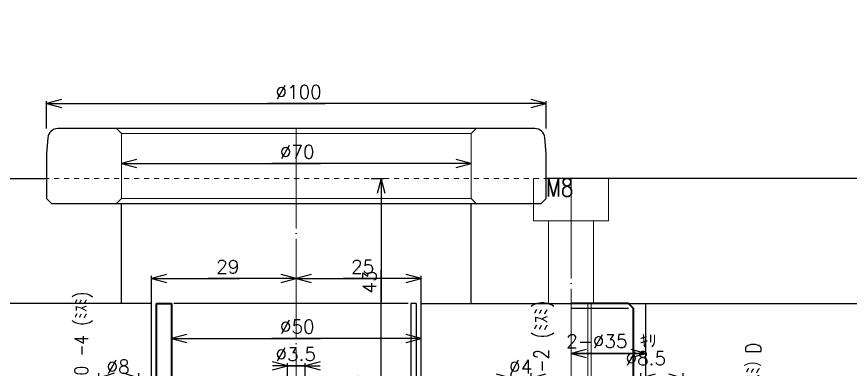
# Model space of a CAD drawing. Extents: x -178 to 604, y -587 to 345.
# Drawn here: x 344 to 510.9, y -313.2 to -242.6 of the extents above; entities that cross this region are included whole.
import ezdxf

# ---------------------------------------------------------------- set-up
doc = ezdxf.new("R2010")
doc.units = 0
doc.header["$MEASUREMENT"] = 0
for name, pattern in [('BORDER', [22, 20, -1, 0, -1]), ('DIVIDE', [23, 20, -1, 0, -1, 0, -1]), ('STITCH', [2, 1, -1])]:
    doc.linetypes.add(name, pattern=pattern)
for name, color, linetype in [('11', 7, 'Continuous'), ('20', 7, 'Continuous'), ('寸法線', 7, 'Continuous')]:
    doc.layers.add(name, color=color, linetype=linetype)
doc.styles.get("Standard").update_dxf_attribs({"font": 'txt', "bigfont": 'extfont'})
doc.dimstyles.new('VELDIM0', dxfattribs={"dimtxt": 2.69875, "dimasz": 3.000166, "dimexe": 0.5, "dimexo": 0.0625, "dimgap": 0.09, "dimtad": 0, "dimdec": 3, "dimdsep": 46, "dimtxsty": 'Standard', "dimcen": 0.09, "dimdle": 3, "dimadec": 0, "dimazin": 0, "dimtfac": 1, "dimtdec": 4, "dimtofl": 0, "dimtmove": 0, "dimatfit": 3, "dimfxl": 1, "dimtolj": 1, "dimtzin": 0, "dimarcsym": 0})
doc.dimstyles.new('VELDIM5', dxfattribs={"dimtxt": 2.69875, "dimasz": 3, "dimexe": 0.5, "dimexo": 0.0625, "dimgap": 0.09, "dimtad": 0, "dimdec": 3, "dimdsep": 46, "dimtxsty": 'Standard', "dimcen": 0.09, "dimdle": 3, "dimadec": 0, "dimazin": 0, "dimtfac": 1, "dimtdec": 4, "dimtofl": 0, "dimtmove": 0, "dimatfit": 3, "dimfxl": 1, "dimtolj": 1, "dimtzin": 0, "dimarcsym": 0})
doc.dimstyles.new('VELDIM6', dxfattribs={"dimtxt": 2.69875, "dimasz": 3, "dimexe": 1.25, "dimexo": 0.0625, "dimgap": 0.09, "dimtad": 0, "dimdec": 3, "dimdsep": 46, "dimtxsty": 'Standard', "dimcen": 0.09, "dimdle": 5, "dimadec": 0, "dimazin": 0, "dimtfac": 1, "dimtdec": 4, "dimtofl": 0, "dimtmove": 0, "dimatfit": 3, "dimfxl": 1, "dimtolj": 1, "dimtzin": 0, "dimarcsym": 0})
doc.dimstyles.new('VELDIM7', dxfattribs={"dimtxt": 2.69875, "dimasz": 2.88827, "dimexe": 1, "dimexo": 0.0625, "dimgap": 0.09, "dimtad": 0, "dimdec": 3, "dimdsep": 46, "dimtxsty": 'Standard', "dimcen": 0.09, "dimdle": 3, "dimadec": 0, "dimazin": 0, "dimtfac": 1, "dimtdec": 4, "dimtofl": 0, "dimtmove": 0, "dimatfit": 3, "dimfxl": 1, "dimtolj": 1, "dimtzin": 0, "dimarcsym": 0})
doc.dimstyles.new('VELDIM8', dxfattribs={"dimtxt": 2.69875, "dimasz": 2.414814, "dimexe": 1.25, "dimexo": 0.0625, "dimgap": 0.09, "dimtad": 0, "dimdec": 3, "dimdsep": 46, "dimtxsty": 'Standard', "dimcen": 0.09, "dimdle": 5, "dimadec": 0, "dimazin": 0, "dimtfac": 1, "dimtdec": 4, "dimtofl": 0, "dimtmove": 0, "dimatfit": 3, "dimfxl": 1, "dimtolj": 1, "dimtzin": 0, "dimarcsym": 0})
doc.dimstyles.new('VELDIM9', dxfattribs={"dimtxt": 2.69875, "dimasz": 3.072974, "dimexe": 1, "dimexo": 0.0625, "dimgap": 0.09, "dimtad": 0, "dimdec": 3, "dimdsep": 46, "dimtxsty": 'Standard', "dimcen": 0.09, "dimdle": 3, "dimadec": 0, "dimazin": 0, "dimtfac": 1, "dimtdec": 4, "dimtofl": 0, "dimtmove": 0, "dimatfit": 3, "dimfxl": 1, "dimtolj": 1, "dimtzin": 0, "dimarcsym": 0})

# ---------------------------------------------------------------- blocks, each defined once
blk = doc.blocks.new('*D91')
at = {"color": 0}
for p, q in [((443, -315), (440, -315)), ((443, -315), (440.11, -314.19)), ((440.11, -315.81), (443, -315)), ((443, -320), (443, -314)), ((447, -315), (443, -315)), ((443, -315), (447, -315)), ((443, -315), (443, -315)), ((447, -320), (447, -314)), ((449.89, -314.19), (447, -315)), ((447, -315), (447, -315)), ((447, -315), (450, -315)), ((447, -315), (449.89, -315.81))]:
    blk.add_line(p, q, dxfattribs=at)
blk.add_text('%%c4', height=2.699, dxfattribs=at).set_placement((442.59, -314.02))
blk = doc.blocks.new('*D92')
at = {"color": 0}
for p, q in [((468.95, -320), (468.95, -314)), ((471.84, -314.19), (468.95, -315)), ((477.45, -315), (468.95, -315)), ((468.95, -315), (477.45, -315)), ((468.95, -315), (468.95, -315)), ((468.95, -315), (471.95, -315)), ((468.95, -315), (471.84, -315.81)), ((477.45, -315), (474.45, -315)), ((477.45, -315), (474.56, -314.19)), ((474.56, -315.81), (477.45, -315)), ((477.45, -320), (477.45, -314)), ((477.45, -315), (477.45, -315))]:
    blk.add_line(p, q, dxfattribs=at)
blk.add_text('%%c8.5', height=2.699, dxfattribs=at).set_placement((465.91, -312.35))
blk = doc.blocks.new('*D93')
at = {"color": 0}
for p, q in [((398.25, -312.5), (395.25, -311.7)), ((398.25, -317.86), (398.25, -312)), ((404.75, -311.7), (401.75, -312.5)), ((401.75, -317.86), (401.75, -312)), ((398.25, -312.5), (395.25, -312.5)), ((395.25, -313.3), (398.25, -312.5)), ((401.75, -312.5), (398.25, -312.5)), ((398.25, -312.5), (401.75, -312.5)), ((398.25, -312.5), (398.25, -312.5)), ((401.75, -312.5), (401.75, -312.5)), ((401.75, -312.5), (404.75, -312.5)), ((401.75, -312.5), (404.75, -313.3))]:
    blk.add_line(p, q, dxfattribs=at)
blk.add_text('%%c3.5', height=2.699, dxfattribs=at).set_placement((395.84, -311.52))
blk = doc.blocks.new('*D94')
at = {"color": 0}
for p, q in [((407.55, -315), (413.47, -321.27)), ((409.68, -316.31), (407.55, -315)), ((407.55, -315), (408.74, -317.2))]:
    blk.add_line(p, q, dxfattribs=at)
blk.add_text('R11', height=2.699, rotation=313.3418, dxfattribs=at).set_placement((410.1, -316.09))
blk = doc.blocks.new('*D95')
at = {"color": 0}
for p, q in [((458, -309.2), (455, -310)), ((455, -310), (455, -310)), ((470, -310), (455, -310)), ((455, -310), (470, -310)), ((455, -310), (455, -310)), ((455, -310), (458, -310)), ((455, -310), (458, -310.8)), ((470, -310), (467, -309.2)), ((470, -310), (467, -310)), ((467, -310.8), (470, -310)), ((470, -310), (470, -310.5)), ((470, -310), (470, -310))]:
    blk.add_line(p, q, dxfattribs=at)
blk.add_text('2-%%c35 ｷﾘ', height=2.699, dxfattribs=at).set_placement((454.04, -308.91))
blk = doc.blocks.new('*D96')
at = {"color": 0}
for p, q in [((403, -294.2), (400, -295)), ((400, -295), (400, -295)), ((400, -295), (415.62, -295)), ((400, -295), (409.38, -295)), ((400, -295), (403, -295)), ((400, -295), (403, -295.8)), ((425, -295), (409.38, -295)), ((425, -295), (415.62, -295)), ((425, -295), (422, -294.2)), ((425, -295), (422, -295)), ((422, -295.8), (425, -295)), ((425, -300), (425, -294.5))]:
    blk.add_line(p, q, dxfattribs=at)
blk.add_text('25', height=2.699, dxfattribs=at).set_placement((410.97, -294.02))
blk = doc.blocks.new('*D279')
at = {"color": 0}
for p, q in [((360.47, -320), (360.47, -314)), ((363.54, -314), (360.47, -315)), ((368.47, -315), (360.47, -315)), ((360.47, -315), (368.47, -315)), ((360.47, -315), (360.47, -315)), ((360.47, -315), (363.47, -315)), ((360.47, -315), (363.54, -316)), ((368.47, -315), (365.39, -314)), ((365.39, -316), (368.47, -315)), ((368.47, -315), (365.47, -315)), ((368.47, -320), (368.47, -314)), ((368.47, -315), (368.47, -315))]:
    blk.add_line(p, q, dxfattribs=at)
blk.add_text('%%c8', height=2.699, dxfattribs=at).set_placement((362.03, -314.02))
blk = doc.blocks.new('CLUMP248')
at = {"layer": '11', "color": 5, "linetype": 'DIVIDE', "lineweight": 5}
blk.add_line((458.375, -300), (458.375, -318), dxfattribs=at)
at = {"layer": '11', "linetype": 'DIVIDE', "lineweight": 5}
for p, q in [((459, -315), (459, -300)), ((459, -315), (455, -315)), ((455, -319.5), (458.375, -318)), ((458.375, -318), (455, -318))]:
    blk.add_line(p, q, dxfattribs=at)
blk = doc.blocks.new('*D472')
at = {"color": 0}
for p, q in [((415, -275), (417.5, -275)), ((417, -275), (416.2, -278)), ((417, -275), (417, -293.38)), ((417, -275), (417, -299.62)), ((417, -275), (417, -278)), ((417.8, -278), (417, -275)), ((417, -318), (417, -293.38)), ((417, -318), (417, -299.62)), ((416.2, -315), (417, -318)), ((417, -318), (417, -315)), ((417, -318), (417.8, -315)), ((405, -318), (417.5, -318))]:
    blk.add_line(p, q, dxfattribs=at)
blk.add_text('43', height=2.699, rotation=90, dxfattribs=at).set_placement((416.02, -298.03))
blk = doc.blocks.new('*D718')
at = {"color": 0}
for p, q in [((397.51, -360), (397.52, -359.47)), ((400.57, -359.23), (397.55, -359.97)), ((397.55, -359.97), (400.53, -360.84)), ((402.45, -359.97), (399.43, -359.23)), ((399.47, -360.84), (402.45, -359.97)), ((402.49, -360), (402.48, -359.47))]:
    blk.add_line(p, q, dxfattribs=at)
for start, end in [(268.8038, 270.3598), (269.6402, 271.1962)]:
    blk.add_arc((400, -242.6), 117.4, start, end, dxfattribs=at)
blk.add_text('2%%d', height=2.699, dxfattribs=at).set_placement((396.09, -358.22))
blk = doc.blocks.new('*D719')
at = {"color": 0}
for p, q in [((397.51, -360), (397.52, -359.47)), ((400.57, -359.23), (397.55, -359.97)), ((397.55, -359.97), (400.53, -360.84)), ((402.45, -359.97), (399.43, -359.23)), ((399.47, -360.84), (402.45, -359.97)), ((402.49, -360), (402.48, -359.47))]:
    blk.add_line(p, q, dxfattribs=at)
for start, end in [(268.8038, 270.3598), (269.6402, 271.1962)]:
    blk.add_arc((400, -242.6), 117.4, start, end, dxfattribs=at)
blk.add_text('2%%d', height=2.699, dxfattribs=at).set_placement((396.09, -358.22))
blk = doc.blocks.new('*D933')
at = {"color": 0}
for p, q in [((353, -259.2), (350, -260)), ((350, -265), (350, -259.5)), ((350, -260), (405.75, -260)), ((350, -260), (394.25, -260)), ((350, -260), (353, -260)), ((350, -260), (353, -260.8)), ((450, -260), (394.25, -260)), ((450, -260), (405.75, -260)), ((450, -260), (447, -259.2)), ((450, -260), (447, -260)), ((447, -260.8), (450, -260)), ((450, -265), (450, -259.5))]:
    blk.add_line(p, q, dxfattribs=at)
blk.add_text('%%c100', height=2.699, dxfattribs=at).set_placement((395.84, -259.02))
blk = doc.blocks.new('*D939')
at = {"color": 0}
for p, q in [((368, -271.2), (365, -272)), ((435, -272), (432, -271.2)), ((365, -272), (365, -272)), ((365, -272), (404.87, -272)), ((365, -272), (395.13, -272)), ((365, -272), (368, -272)), ((365, -272), (368, -272.8)), ((435, -272), (395.13, -272)), ((435, -272), (404.87, -272)), ((435, -272), (432, -272)), ((432, -272.8), (435, -272)), ((435, -272), (435, -272))]:
    blk.add_line(p, q, dxfattribs=at)
blk.add_text('%%c70', height=2.699, dxfattribs=at).set_placement((396.72, -271.02))
blk = doc.blocks.new('*D945')
at = {"color": 0}
for p, q in [((374, -294.2), (371, -295)), ((371, -300), (371, -294.5)), ((371, -295), (388.62, -295)), ((371, -295), (382.38, -295)), ((371, -295), (374, -295)), ((371, -295), (374, -295.8)), ((400, -295), (382.38, -295)), ((400, -295), (388.62, -295)), ((400, -295), (397, -294.2)), ((400, -295), (397, -295)), ((397, -295.8), (400, -295)), ((400, -295), (400, -295))]:
    blk.add_line(p, q, dxfattribs=at)
blk.add_text('29', height=2.699, dxfattribs=at).set_placement((383.97, -294.02))
blk = doc.blocks.new('*D948')
at = {"color": 0}
for p, q in [((378, -306.2), (375, -307)), ((375, -307), (375, -307)), ((375, -307), (404.87, -307)), ((375, -307), (395.13, -307)), ((375, -307), (378, -307)), ((375, -307), (378, -307.8)), ((425, -307), (395.13, -307)), ((425, -307), (404.87, -307)), ((425, -307), (422, -306.2)), ((425, -307), (422, -307)), ((422, -307.8), (425, -307)), ((425, -307), (425, -307))]:
    blk.add_line(p, q, dxfattribs=at)
blk.add_text('%%c50', height=2.699, dxfattribs=at).set_placement((396.72, -306.02))

msp = doc.modelspace()

# ---------------------------------------------------------------- linework, layer by layer
at = {"layer": '11', "lineweight": 25}
for p, q in [((447.7299, -265), (352.2701, -265)), ((350.2777, -266.8257), (350, -270)), ((450, -270), (449.7223, -266.8257)), ((350, -270), (350, -279)), ((450, -279), (450, -270)), ((350, -279), (351, -280)), ((351, -280), (449, -280)), ((449, -280), (450, -279)), ((422.4129, -300), (375.5, -300)), ((424, -300), (422.9129, -300)), ((422.9129, -300), (422.9129, -315)), ((424, -300), (424, -315)), ((466.5, -301), (455, -301))]:
    msp.add_line(p, q, dxfattribs=at)
at = {"layer": '11', "lineweight": 13}
for p, q in [((365, -266), (364, -265)), ((436, -265), (435, -266)), ((365, -266), (365, -279)), ((435, -266), (365, -266)), ((435, -266), (435, -279)), ((365, -279), (364, -280)), ((435, -279), (365, -279)), ((436, -280), (435, -279))]:
    msp.add_line(p, q, dxfattribs=at)
at = {"layer": '11', "linetype": 'DIVIDE', "lineweight": 5}
for p, q in [((447.5, -275), (447.5, -283.5)), ((462.5, -283.5), (462.5, -275)), ((447.5, -283.5), (462.5, -283.5)), ((450.5, -300), (450.5, -283.5)), ((459.5, -300), (459.5, -283.5))]:
    msp.add_line(p, q, dxfattribs=at)
at = {"layer": '11', "color": 5, "linetype": 'BORDER', "lineweight": 5}
for p, q in [((455, -275), (455, -300)), ((455, -300), (455, -340))]:
    msp.add_line(p, q, dxfattribs=at)
at = {"layer": '11', "lineweight": 40}
for p, q in [((372, -300), (375, -300)), ((372, -340), (372, -300)), ((375, -300), (375, -315)), ((466.5, -300), (455, -300)), ((466.5, -300), (467.5, -301)), ((467.5, -339), (467.5, -301))]:
    msp.add_line(p, q, dxfattribs=at)
at = {"layer": '11', "lineweight": 25}
for centre, start, end in [((352.2701, -267), 90, 175), ((447.7299, -267), 5, 90)]:
    msp.add_arc(centre, 2, start, end, dxfattribs=at)
at = {"layer": '20', "color": 5, "linetype": 'BORDER', "lineweight": 13}
msp.add_line((400, -265), (400, -315), dxfattribs=at)
at = {"layer": '20', "lineweight": 25}
for p, q in [((227, -275), (350, -275)), ((573, -275), (450, -275)), ((365, -300), (365, -280)), ((435, -300), (435, -280)), ((371, -300), (227, -300)), ((371, -320), (371, -300)), ((425, -320), (425, -300)), ((425, -300), (573, -300)), ((470, -320), (470, -300))]:
    msp.add_line(p, q, dxfattribs=at)
at = {"layer": '20', "linetype": 'STITCH', "lineweight": 13}
msp.add_line((349.5626, -275), (450, -275), dxfattribs=at)

# ---------------------------------------------------------------- block references
at = {"layer": '11', "linetype": 'STITCH', "lineweight": 13}
msp.add_blockref('CLUMP248', (0, 0), dxfattribs=at)

# ---------------------------------------------------------------- texts
at = {"layer": '寸法線', "lineweight": 5, "insert": (450, -275), "char_height": 3.59833, "width": 5.75, "attachment_point": 1}
msp.add_mtext('\\W0.8;M8', dxfattribs=at)
at = {"layer": '寸法線', "linetype": 'STITCH', "lineweight": 25, "insert": (355.6207, -370), "char_height": 2.69875, "width": 92, "attachment_point": 1, "rotation": 90}
msp.add_mtext('\\W0.8;ERLWR 4.5-70-P4.0-W1.0-R0.2-N40 -4 (ﾐｽﾐ)', dxfattribs=at)
at = {"layer": '寸法線', "lineweight": 25, "insert": (447.567, -335), "char_height": 2.998611, "width": 40.25, "attachment_point": 1, "rotation": 90}
msp.add_mtext('\\W0.8;SPL 25-40 -2 (ﾐｽﾐ)', dxfattribs=at)
at = {"layer": '寸法線', "color": 5, "lineweight": 40, "insert": (490, -370), "char_height": 2.998611, "width": 72.45, "attachment_point": 1, "rotation": 90}
msp.add_mtext('\\W0.8;EHSFE 3-71.6-P1.3-N40 -4（ﾐｽﾐ）D', dxfattribs=at)

# ---------------------------------------------------------------- dimensions: what is measured, and where the dimension line sits
at = {"layer": '寸法線', "color": 5, "lineweight": 5}
for picture in ['*D718', '*D719']:
    dim = msp.add_angular_dim_3p(base=(400, -242.6025), center=(400, -242.6025), p1=(397.3399, -370), p2=(402.6601, -370), dimstyle='VELDIM6', dxfattribs=at)
    dim.commit()
    dim.dimension.update_dxf_attribs({"geometry": picture, "text_midpoint": (400, -360), "dimtype": 133})
for base, p1, p2, picture, middle in [((450, -260), (450, -265), (350, -265), '*D933', (400, -260)), ((435, -272), (435, -272), (365, -272), '*D939', (400, -272)), ((425, -307), (425, -307), (375, -307), '*D948', (400, -307)), ((401.75, -312.5), (401.75, -317.8599), (398.25, -317.8599), '*D93', (400, -312.5))]:
    dim = msp.add_linear_dim(base=base, p1=p1, p2=p2, text='%%c<>', dimstyle='VELDIM5', dxfattribs=at)
    dim.commit()
    dim.dimension.update_dxf_attribs({"geometry": picture, "text_midpoint": middle, "dimtype": 128})
dim = msp.add_linear_dim(base=(417, -318), p1=(405, -318), p2=(415, -275), angle=90, dimstyle='VELDIM0', dxfattribs=at)
dim.commit()
dim.dimension.update_dxf_attribs({"geometry": '*D472', "text_midpoint": (417, -296.5), "dimtype": 128})
for base, p1, p2, picture, middle in [((400, -295), (400, -295), (371, -300), '*D945', (385.5, -295)), ((425, -295), (425, -300), (400, -295), '*D96', (412.5, -295))]:
    dim = msp.add_linear_dim(base=base, p1=p1, p2=p2, dimstyle='VELDIM0', dxfattribs=at)
    dim.commit()
    dim.dimension.update_dxf_attribs({"geometry": picture, "text_midpoint": middle, "dimtype": 128})
dim = msp.add_radius_dim(center=(400, -307), mpoint=(407.5498, -315), dimstyle='VELDIM8', dxfattribs=at)
dim.commit()
dim.dimension.update_dxf_attribs({"geometry": '*D94', "text_midpoint": (424.1217, -319.0592), "dimtype": 132})
for base, p1, p2, text, dimstyle, picture, middle in [((470, -310), (470, -310), (455, -310), '2-%%c35 ｷﾘ', 'VELDIM0', '*D95', (462.5, -310)), ((477.45, -315), (477.45, -320), (468.95, -320), '%%c<>', 'VELDIM7', '*D92', (473.2, -315)), ((368.4661, -315), (368.4661, -320), (360.4661, -320), '%%c<>', 'VELDIM9', '*D279', (364.4661, -315)), ((447, -315), (447, -320), (443, -320), '%%c<>', 'VELDIM7', '*D91', (445, -315))]:
    dim = msp.add_linear_dim(base=base, p1=p1, p2=p2, angle=180, text=text, dimstyle=dimstyle, dxfattribs=at)
    dim.commit()
    dim.dimension.update_dxf_attribs({"geometry": picture, "text_midpoint": middle, "dimtype": 129})

doc.saveas('drawing.dxf')
